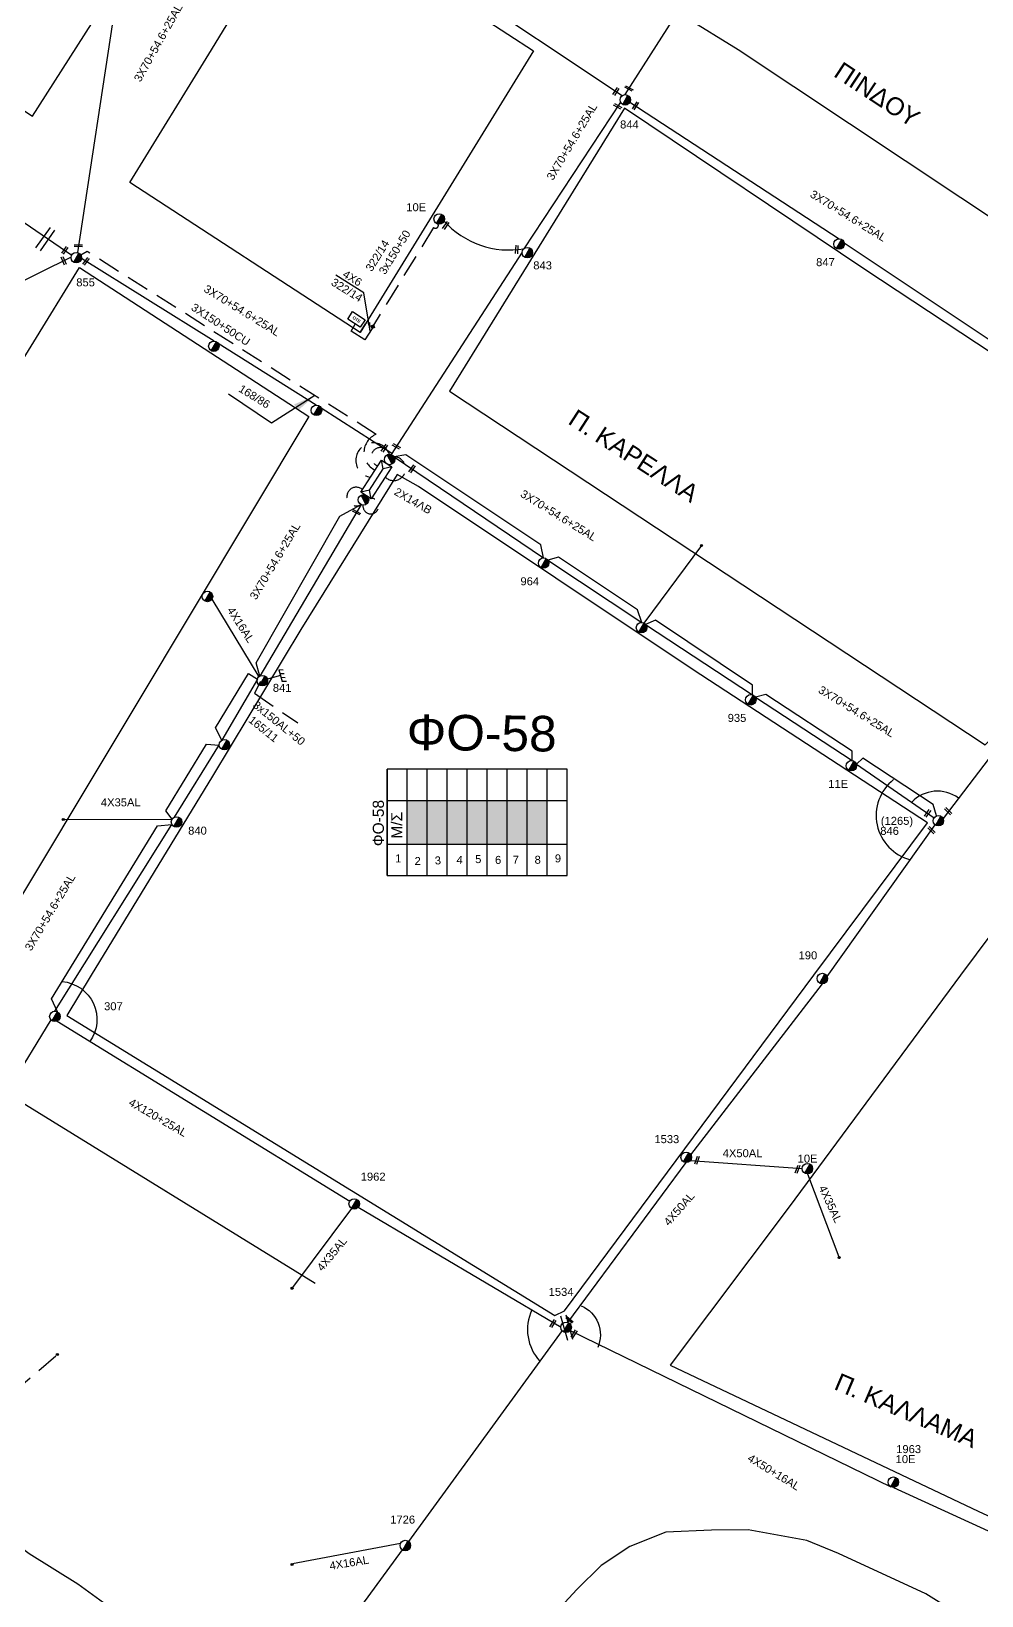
# Model space of a CAD drawing. Header units: millimetres. Extents: x 926 to 2032, y 728 to 1260.
# Drawn here: x 1238.6 to 1345.5, y 884.9 to 1060.9 of the extents above; entities that cross this region are included whole.
import ezdxf
from ezdxf.enums import TextEntityAlignment as Align

# ---------------------------------------------------------------- set-up
doc = ezdxf.new("R2010")
doc.units = ezdxf.units.MM
doc.linetypes.add('DASHED', pattern=[19.05, 12.7, -6.35])
for name, color, linetype in [('Pillar OTE', 7, 'Continuous'), ('Άγνωστα', 7, 'Continuous'), ('Ασφαλειοκιβώτια Χ.Τ 9 αναχωρήσεων', 7, 'Continuous'), ('Γέφυρες Εναέριου Δικτύου', 7, 'Continuous'), ('Γείωση', 7, 'Continuous'), ('Γυμνά εναέρια ΧΤ (3Φ)   4x16AL', 7, 'Continuous'), ('Γυμνά εναέρια ΧΤ (3Φ)   4x35AL', 7, 'Continuous'), ('Γυμνά εναέρια ΧΤ (3Φ)   4x50AL', 7, 'Continuous'), ('Γυμνά εναέρια ΧΤ και ΦΟΠ (3Φ)   4x50+16AL', 7, 'Continuous'), ('Εναέρια παροχή ΧΤ 4x16', 7, 'SYN_LINE'), ('Επιγραφές - Σχήματα', 7, 'Continuous'), ('Καλώδια ΧΤ   3x150+50AL', 7, 'DASHED'), ('Καλώδια ΧΤ   3x150+50CU', 7, 'DASHED'), ('Μηχανική τομή', 7, 'Continuous'), ('Στύλος ΦΜ', 7, 'Continuous'), ('Στύλος ΦΜ @ 1', 7, 'Continuous'), ('Συνδέσεις', 7, 'Continuous'), ('Συνεστραμμένα ΧΤ   3x70+54.6+25 AL', 7, 'SYN_LINE'), ('Συνεστραμμένα ΧΤ   4x120+25 AL', 7, 'SYN_LINE'), ('Τομή', 7, 'Continuous'), ('Υποσταθμός εναέριος 2 στύλων', 7, 'Continuous'), ('Υποσταθμός πόλεως', 7, 'Continuous'), ('Υπόβαθρο ΔΕΗ', 7, 'Continuous'), ('Υπόγεια καλώδια Παροχών ΧΤ   4x6', 7, 'DASHED')]:
    doc.layers.add(name, color=color, linetype=linetype)
doc.styles.get("Standard").update_dxf_attribs({"font": 'arial.ttf'})
doc.linetypes.add('REMA', pattern='A,0.1,[130,ltypeshp.shx,S=0.1,R=0,X=0,Y=0.1],0.15,0.1,[130,ltypeshp.shx,S=0.05,R=0,X=0,Y=0.05],0.15', length=0.5)
doc.linetypes.add('SYN_LINE', pattern='A,0.5,-0.0001,["/\\/\\/\\/",Standard,S=0.1,R=0,X=0,Y=-0.05],-0.25', length=0.7501)
doc.dimstyles.new('ISO-25', dxfattribs={"dimtxt": 2.5, "dimasz": 2.5, "dimexe": 1.25, "dimexo": 0.625, "dimtad": 1, "dimtxsty": 'Standard', "dimcen": 2.5, "dimadec": 0, "dimazin": 0, "dimtfac": 1, "dimtmove": 0, "dimatfit": 3, "dimfxl": 1, "dimarcsym": 0})

# ---------------------------------------------------------------- blocks, each defined once
blk = doc.blocks.new('ΥΠΑΡΧΩΝ ΤΣΙΜΕΝΤΕΝΙΟΣ ΣΤΥΛΟΣ')
at = {"layer": 'Στύλος ΦΜ'}
blk.add_hatch(color=256, dxfattribs=at).paths.add_polyline_path([(-1.29, -2.28, 0.574793), (2.62, 0, 0.268822), (1.3, 2.27)])
blk.add_line((-1.29, -2.28), (1.3, 2.27), dxfattribs=at)
blk.add_circle((0, 0), 2.62, dxfattribs=at)
at = {"layer": 'Στύλος ΦΜ', "flags": 4}
for tag, p in [('ΑΡΙΘΜΟΣ', (-4.68, 8.05)), ('ΤΥΠΟΣ', (-4.91, 3.03))]:
    blk.add_attdef(tag, p, '', height=4, dxfattribs=at)
blk = doc.blocks.new('_ΣΥΝΔΕΣΗ')
at = {"layer": 'Συνδέσεις', "linetype": 'SYN_LINE', "ltscale": 40}
blk.add_hatch(color=256, dxfattribs=at).paths.add_polyline_path([(0.5, -0.01, 1), (-0.5, -0.01, 1)])
at = {"layer": 'Συνδέσεις'}
blk.add_circle((0, -0.01), 0.5, dxfattribs=at)
blk = doc.blocks.new('ΜΗΧΑΝΙΚΗ ΤΟΜΗ')
at = {"layer": 'Μηχανική τομή', "ltscale": 40}
for p, q in [((-1.89, 0.78), (1.89, 0.78)), ((1.89, 0), (-1.89, 0))]:
    blk.add_line(p, q, dxfattribs=at)
blk = doc.blocks.new('ΤΟΜΗ')
at = {"layer": 'Τομή', "ltscale": 40}
for p, q in [((-5.68, 0), (5.68, 0)), ((5.68, -2.33), (-5.68, -2.33))]:
    blk.add_line(p, q, dxfattribs=at)
blk = doc.blocks.new('ΓΕΙΩΣΗ')
at = {"layer": 'Γείωση', "ltscale": 40}
for p, q in [((-2.34, 11.45), (-3, 9.45)), ((-0.34, 11.45), (-1, 9.45)), ((0, 9.45), (0, 0)), ((1.66, 11.45), (1, 9.45)), ((3.66, 11.45), (3, 9.45))]:
    blk.add_line(p, q, dxfattribs=at)
blk.add_lwpolyline([(-3, 9.45), (3, 9.45)], dxfattribs=at)
blk = doc.blocks.new('ΥΠΟΣΤΑΘΜΟΣ ΕΝΑΕΡΙΟΣ ΕΠΙ 2 ΣΤΥΛΩΝ')
at = {"layer": 'Υποσταθμός εναέριος 2 στύλων', "linetype": 'Continuous'}
for points in [[(-11.97, -2.11, 0.574793), (-8.45, -0.07, 0.268822), (-9.64, 1.98)], [(9.68, -2.15, 0.574793), (13.19, -0.1, 0.268822), (12.01, 1.95)]]:
    blk.add_hatch(color=256, dxfattribs=at).paths.add_polyline_path(points)
for p, q in [((-11.97, -2.11), (-9.64, 1.98)), ((9.68, -2.15), (12.01, 1.95))]:
    blk.add_line(p, q, dxfattribs=at)
for centre in [(-10.81, -0.07), (10.84, -0.1)]:
    blk.add_circle(centre, 2.36, dxfattribs=at)
at = {"layer": 'Υποσταθμός πόλεως', "linetype": 'Continuous', "ltscale": 40}
blk.add_lwpolyline([(-8.57, 2.82), (8.57, 2.82), (8.57, -2.82), (-8.57, -2.82)], close=True, dxfattribs=at)
for points in [[(-5.75, 0), (-8.57, 2.82)], [(-8.57, -2.82), (-5.75, 0)], [(-5.75, 0), (5.75, 0)], [(5.75, 0), (8.57, 2.82)], [(8.57, -2.82), (5.75, 0)]]:
    blk.add_lwpolyline(points, dxfattribs=at)
at = {"layer": 'Υποσταθμός εναέριος 2 στύλων', "ltscale": 40, "flags": 1}
for tag, p in [('ΜΕΤΑΣΧΗΜΑΤΙΣΜΟΣ', (14.09, 2.51)), ('ΙΣΧΥΣ', (14.07, -0.28)), ('ΑΡΙΘΜΟΣ', (14.19, -3))]:
    blk.add_attdef(tag, p, '', height=1.8, dxfattribs=at)
blk = doc.blocks.new('ΑΣΦΑΛΕΙΟΚΙΒΩΤΙΟ ΥΠΟΣΤΑΘΜΟΥ 9 ΑΝΑΧΩΡΗΣΕΩΝ')
at = {"layer": 'Ασφαλειοκιβώτια Χ.Τ 9 αναχωρήσεων', "ltscale": 40}
for p, q in [((-23.8, 40.36), (24.02, 40.36)), ((-9.72, 40.36), (-9.72, -40.64)), ((9.94, 40.36), (9.94, -40.64)), ((-23.8, 31.36), (24.02, 31.36)), ((-23.8, 22.36), (24.02, 22.36)), ((-23.8, 13.36), (24.02, 13.36)), ((-23.8, 4.36), (24.02, 4.36)), ((-23.8, -4.64), (24.02, -4.64)), ((-23.8, -13.64), (24.02, -13.64)), ((-23.8, -22.64), (24.02, -22.64)), ((-23.8, -31.64), (24.02, -31.64))]:
    blk.add_line(p, q, dxfattribs=at)
at = {"layer": 'Ασφαλειοκιβώτια Χ.Τ 9 αναχωρήσεων'}
blk.add_lwpolyline([(-23.8, -40.64), (24.02, -40.64), (24.02, 40.36), (-23.8, 40.36)], close=True, dxfattribs=at)
for s, rotation, p in [('1', 270, (-17.86, 36.76)), ('2', 270, (-19.05, 28.02)), ('3', 273.43434, (-18.85, 18.79)), ('4', 266.56566, (-18.43, 9.21)), ('5', 270, (-18.18, 0.72)), ('6', 270, (-18.54, -8.22)), ('7', 270, (-18.46, -16.18)), ('8', 270, (-18.48, -26.03)), ('9', 270, (-17.86, -35.16))]:
    blk.add_text(s, height=3.6, rotation=rotation, dxfattribs=at).set_placement(p)
at = {"layer": 'Ασφαλειοκιβώτια Χ.Τ 9 αναχωρήσεων', "ltscale": 40}
for tag, height, p in [('ΟΝΟΜΑ', 5, (-0.16, 44.31)), ('ΚΕΙΜΕΝΟ 1', 2, (17.06, 35.59)), ('ΚΕΙΜΕΝΟ 2', 2, (17.06, 26.88)), ('ΚΕΙΜΕΝΟ 3', 2, (17.06, 17.69)), ('ΚΕΙΜΕΝΟ 4', 2, (17.06, 8.71)), ('ΚΕΙΜΕΝΟ 5', 2, (17.06, -0.13)), ('ΚΕΙΜΕΝΟ 6', 2, (17.06, -9.05)), ('ΚΕΙΜΕΝΟ 7', 2, (17.06, -18.13)), ('ΚΕΙΜΕΝΟ 8', 2, (17.06, -26.85)), ('ΚΕΙΜΕΝΟ 9', 2, (17.06, -35.99)), ('ΣΧ', 2, (-0.1, -42.64))]:
    blk.add_attdef(tag, text='', height=height, dxfattribs=at).set_placement(p, align=Align.MIDDLE_CENTER)
blk = doc.blocks.new('TSONTA XT1')
at = {"ltscale": 40}
h = blk.add_hatch(color=256, dxfattribs=at)
h.dxf.hatch_style = 1
h.paths.add_polyline_path([(595.96, 2487.66), (597.07, 2488.77), (595.96, 2489.87), (594.85, 2488.77)])
blk.add_lwpolyline([(594.85, 2488.77), (595.96, 2489.87), (597.07, 2488.77), (595.96, 2487.66)], close=True, dxfattribs=at)
blk = doc.blocks.new('PILLAR ΟΤΕ')
at = {"layer": 'Pillar OTE', "ltscale": 40}
blk.add_lwpolyline([(-3.31, 2.02), (3.39, 2.02), (3.39, -1.99), (-3.31, -1.99)], close=True, dxfattribs=at)
at = {"layer": 'Pillar OTE', "insert": (-1.81, 0.71), "char_height": 1.3575, "width": 109.961, "attachment_point": 1}
blk.add_mtext('{\\fArial|b1|i0|c161|p34;OTE}', dxfattribs=at)

msp = doc.modelspace()

# ---------------------------------------------------------------- hatches: boundary and pattern name
at = {"layer": 'Ασφαλειοκιβώτια Χ.Τ 9 αναχωρήσεων'}
for color, points in [(173, [(1280.86, 969.47), (1283.11, 969.47), (1283.11, 974.39), (1280.86, 974.39)]), (85, [(1285.36, 974.39), (1283.11, 974.39), (1283.11, 969.47), (1285.36, 969.47)]), (2, [(1287.61, 974.39), (1285.36, 974.39), (1285.36, 969.47), (1287.61, 969.47)]), (27, [(1287.61, 969.47), (1289.86, 969.47), (1289.86, 974.39), (1287.61, 974.39)]), (6, [(1292.11, 974.39), (1289.86, 974.39), (1289.86, 969.47), (1292.11, 969.47)]), (30, [(1292.11, 969.47), (1294.36, 969.47), (1294.36, 974.39), (1292.11, 974.39)]), (62, [(1296.61, 974.39), (1294.36, 974.39), (1294.36, 969.47), (1296.61, 969.47)])]:
    msp.add_hatch(color=color, dxfattribs=at).paths.add_polyline_path(points)

# ---------------------------------------------------------------- linework, layer by layer
at = {"layer": 'Άγνωστα', "color": 2, "linetype": 'SYN_LINE', "ltscale": 20}
msp.add_lwpolyline([(1313.98, 1003.07), (1307.51, 994.36)], dxfattribs=at)
at = {"layer": 'Άγνωστα', "color": 2}
msp.add_lwpolyline([(1358.42, 994.95), (1341.17, 972.39)], dxfattribs=at)
at = {"layer": 'Άγνωστα', "color": 173, "linetype": 'DASHED', "ltscale": 0.2}
msp.add_lwpolyline([(1236.53, 907.79), (1241.41, 912)], dxfattribs=at)
at = {"layer": 'Άγνωστα', "color": 27, "linetype": 'DASHED', "ltscale": 0.2}
msp.add_arc((1277.04, 1012.68), 1.95, 20.2957, 260.7177, dxfattribs=at)
at = {"layer": 'Άγνωστα', "color": 85, "linetype": 'DASHED', "ltscale": 0.2}
msp.add_arc((1277.86, 1013.06), 1.04, 16.2879, 253.5051, dxfattribs=at)
at = {"layer": 'Άγνωστα', "color": 2, "linetype": 'DASHED', "ltscale": 0.2}
msp.add_arc((1279.35, 1011.73), 1.34, 225.6332, 88.2105, dxfattribs=at)
at = {"layer": 'Άγνωστα', "color": 62, "linetype": 'DASHED', "ltscale": 0.2}
msp.add_arc((1275.14, 1008.59), 1.05, 48.6653, 301.2899, dxfattribs=at)
at = {"layer": 'Άγνωστα', "color": 173, "linetype": 'DASHED', "ltscale": 0.2}
msp.add_arc((1276.78, 1007.53), 0.888, 173.1198, 83.3999, dxfattribs=at)
at = {"layer": 'Γέφυρες Εναέριου Δικτύου', "ltscale": 0.2}
for points in [[(1242.04, 954.03, -0.58114), (1245.16, 947.27, 0.847896)], [(1294.89, 917.08, 0.301858), (1295.79, 911.33, 1.044392)], [(1300.45, 917.56, -0.418217), (1302.31, 912.87, 1.531611)]]:
    msp.add_lwpolyline(points, format="xyb", dxfattribs=at)
at = {"layer": 'Γέφυρες Εναέριου Δικτύου'}
for centre, radius, start, end in [((1338.77, 972.71), 5.13, 128.1221, 255.7565), ((1340.54, 971.49), 3.96, 53.2813, 136.9567)]:
    msp.add_arc(centre, radius, start, end, dxfattribs=at)
at = {"layer": 'Γυμνά εναέρια ΧΤ (3Φ)   4x16AL', "color": 173}
msp.add_lwpolyline([(1258.89, 997.06), (1264.18, 988.32)], dxfattribs=at)
at = {"layer": 'Γυμνά εναέρια ΧΤ (3Φ)   4x35AL', "color": 173, "linetype": 'SYN_LINE', "ltscale": 20}
msp.add_lwpolyline([(1242.17, 972.27), (1254.42, 972.31)], dxfattribs=at)
at = {"layer": 'Γυμνά εναέρια ΧΤ (3Φ)   4x35AL', "color": 30, "linetype": 'SYN_LINE', "ltscale": 20}
msp.add_lwpolyline([(1325.91, 932.39), (1329.44, 923.07)], dxfattribs=at)
at = {"layer": 'Γυμνά εναέρια ΧΤ (3Φ)   4x35AL', "color": 62, "linetype": 'SYN_LINE', "ltscale": 20}
msp.add_lwpolyline([(1274.62, 928.5), (1267.98, 919.6)], dxfattribs=at)
at = {"layer": 'Γυμνά εναέρια ΧΤ (3Φ)   4x50AL', "color": 30}
for points in [[(1328.13, 954.6), (1340.3, 971.65)], [(1312.79, 934.52), (1327.59, 953.78)], [(1298.95, 915.69), (1312.27, 933.66)], [(1312.74, 933.9), (1325.32, 932.98)]]:
    msp.add_lwpolyline(points, dxfattribs=at)
at = {"layer": 'Γυμνά εναέρια ΧΤ και ΦΟΠ (3Φ)   4x50+16AL', "color": 30}
for points in [[(1299.22, 914.76), (1335.29, 897.2)], [(1335.58, 897.12), (1366.16, 883.11)]]:
    msp.add_lwpolyline(points, dxfattribs=at)
at = {"layer": 'Εναέρια παροχή ΧΤ 4x16', "color": 62, "ltscale": 20}
msp.add_lwpolyline([(1267.95, 888.55), (1280.12, 890.83)], dxfattribs=at)
at = {"layer": 'Καλώδια ΧΤ   3x150+50AL', "color": 173, "ltscale": 0.2}
msp.add_lwpolyline([(1264.37, 987.8), (1263.68, 986.46), (1268.55, 983.13)], dxfattribs=at)
at = {"layer": 'Καλώδια ΧΤ   3x150+50CU', "color": 27, "linetype": 'DASHED', "ltscale": 0.2}
msp.add_lwpolyline([(1284.35, 1039.24, -0.794114), (1283.84, 1038.85), (1277.07, 1027.86)], format="xyb", dxfattribs=at)
at = {"layer": 'Καλώδια ΧΤ   3x150+50CU', "color": 6, "ltscale": 0.2}
msp.add_lwpolyline([(1277.25, 1011.57, -0.648459), (1277.37, 1015.59), (1244.86, 1036.16), (1244.14, 1035.75)], format="xyb", dxfattribs=at)
at = {"layer": 'Καλώδια ΧΤ   3x150+50CU', "linetype": 'DASHED', "ltscale": 0.2}
msp.add_lwpolyline([(1275.57, 1027.04), (1276.18, 1028.03)], dxfattribs=at)
at = {"layer": 'Συνεστραμμένα ΧΤ   3x70+54.6+25 AL', "color": 27, "ltscale": 20}
for points in [[(1305.4, 1053.81), (1328.36, 1089.76)], [(1285.88, 1066.5), (1305.06, 1053.7)], [(1304.88, 1052.97), (1294, 1036.47)], [(1305.94, 1052.97), (1329.47, 1037.59), (1329.47, 1037.59)], [(1330.06, 1037.14), (1348.51, 1024.85)], [(1293.8, 1036.1), (1279.07, 1013.33)]]:
    msp.add_lwpolyline(points, dxfattribs=at)
at = {"layer": 'Συνεστραμμένα ΧΤ   3x70+54.6+25 AL', "color": 85, "ltscale": 20}
for points in [[(1247.99, 1063.89), (1243.75, 1036.04)], [(1243.04, 1035.51), (1225.57, 1026.91)], [(1259.14, 1026.09), (1244.21, 1035.36)], [(1270.64, 1018.88), (1259.61, 1025.81)], [(1279.13, 1013.42), (1271.2, 1018.52)]]:
    msp.add_lwpolyline(points, dxfattribs=at)
at = {"layer": 'Συνεστραμμένα ΧΤ   3x70+54.6+25 AL', "color": 6, "ltscale": 20}
msp.add_lwpolyline([(1228.42, 1045.81), (1243.12, 1035.76)], dxfattribs=at)
at = {"layer": 'Συνεστραμμένα ΧΤ   3x70+54.6+25 AL', "color": 30, "ltscale": 20}
for points in [[(1296.22, 1001.69), (1295.91, 1003.15), (1280.71, 1013.27), (1279.39, 1013.07)], [(1307.29, 994.43), (1306.8, 995.83), (1297.91, 1001.77), (1296.71, 1001.43)], [(1319.72, 986.29), (1319.72, 987.36), (1308.82, 994.67), (1307.7, 994.21)], [(1330.94, 978.9), (1330.95, 979.96), (1321.24, 986.32), (1320.05, 986.03)], [(1340.44, 972.67), (1340.08, 973.96), (1332.14, 979.17), (1331.43, 978.47)]]:
    msp.add_lwpolyline(points, dxfattribs=at)
at = {"layer": 'Συνεστραμμένα ΧΤ   3x70+54.6+25 AL', "color": 2, "ltscale": 20}
for points in [[(1279.39, 1013.07), (1296.22, 1001.69)], [(1296.71, 1001.43), (1307.29, 994.43)], [(1307.7, 994.21), (1319.72, 986.29)], [(1320.05, 986.03), (1330.94, 978.9)], [(1331.43, 978.47), (1340.17, 972.46)]]:
    msp.add_lwpolyline(points, dxfattribs=at)
at = {"layer": 'Συνεστραμμένα ΧΤ   3x70+54.6+25 AL', "color": 62, "ltscale": 20}
for points in [[(1264.29, 988.4), (1263.89, 989.88), (1273.29, 1006.4), (1275.69, 1007.7)], [(1260.02, 981.19), (1259.28, 982.57), (1263, 988.68), (1264.01, 988.06)], [(1254.42, 972.31), (1253.7, 973.22), (1258.3, 980.75), (1259.71, 980.62)], [(1241.52, 950.62), (1240.85, 952.07), (1252.77, 971.56), (1254.39, 971.7)]]:
    msp.add_lwpolyline(points, dxfattribs=at)
at = {"layer": 'Συνεστραμμένα ΧΤ   3x70+54.6+25 AL', "color": 173, "ltscale": 20}
for points in [[(1275.69, 1007.7), (1264.29, 988.4)], [(1264.01, 988.06), (1260.02, 981.19)], [(1259.71, 980.69), (1254.65, 972.51)], [(1241.22, 950.7), (1254.39, 971.7)], [(1236.19, 942.16), (1240.79, 949.72)]]:
    msp.add_lwpolyline(points, dxfattribs=at)
at = {"layer": 'Συνεστραμμένα ΧΤ   3x70+54.6+25 AL', "color": 27, "ltscale": 20}
msp.add_arc((1292.35, 1046.2), 9.87, 221.9628, 279.6342, dxfattribs=at)
at = {"layer": 'Συνεστραμμένα ΧΤ   4x120+25 AL', "color": 62, "ltscale": 20}
for points in [[(1241.48, 949.58), (1274.4, 929.32)], [(1275.36, 928.64), (1298.18, 915.13)], [(1298.3, 914.77), (1281, 891.05)], [(1280.31, 890.1), (1250.31, 849.04)]]:
    msp.add_lwpolyline(points, dxfattribs=at)
at = {"layer": 'Υπόβαθρο ΔΕΗ'}
for points in [[(1238.69, 1051.38), (1258.89, 1083.01), (1229.99, 1101.94), (1210.8, 1069.6), (1238.69, 1051.38), (1238.69, 1051.38)], [(1359.25, 1058.85), (1366.3, 1051.87), (1374.19, 1043.8), (1361.98, 1029.7), (1318.12, 1058.85), (1312.17, 1062.51), (1328.95, 1089.22)], [(1295.07, 1058.72), (1295.07, 1058.72), (1275.57, 1027.04), (1249.66, 1043.92), (1258.84, 1058.85), (1269.07, 1075.66)], [(1403.18, 954.76), (1428.77, 987.82), (1393.62, 1022.38), (1343.12, 954.76), (1323.86, 928.68), (1310.46, 910.87), (1345.13, 894.44), (1353.56, 890.53), (1377.79, 921.81)], [(1326.63, 954.76), (1339.41, 971.87), (1313.07, 989.11), (1282.16, 1009.73), (1279.74, 1011.08), (1268.91, 993.62), (1258.96, 977.12), (1245.32, 954.76), (1242.56, 950.22), (1297.5, 916.46), (1298.58, 916.99)]]:
    msp.add_lwpolyline(points, close=True, dxfattribs=at)
for points in [[(1285.64, 1020.45), (1345.91, 980.67), (1346.44, 981.17), (1368.3, 1010.43), (1332.39, 1034.14), (1305.33, 1052.29), (1285.64, 1020.45)], [(1233.81, 957.67), (1207.56, 975.08), (1233.09, 1016.65), (1243.99, 1034.35), (1269.81, 1017.6), (1250.23, 984.92), (1233.81, 957.67)], [(1276, 1031.5), (1272.85, 1033.51)], [(1270.51, 920.06), (1236.93, 940.75), (1221.83, 916.11)]]:
    msp.add_lwpolyline(points, dxfattribs=at)
at = {"layer": 'Υπόβαθρο ΔΕΗ', "linetype": 'REMA', "ltscale": 5}
for points in [[(1250.83, 881.14), (1243.82, 886.25), (1238.34, 889.64), (1235.06, 892.11), (1232.95, 894.35), (1227.17, 898.7), (1220.4, 903.49), (1215.98, 906.99), (1212.09, 910.88), (1208.32, 915.98), (1206.1, 920.09), (1202.77, 924.43), (1198.6, 930.27), (1195.54, 933.9), (1194.22, 935.91), (1190.62, 938.98), (1186.9, 943.07), (1183.18, 947.45), (1177.16, 954.76), (1173.03, 959.36), (1169.84, 964.3), (1163.25, 974.13), (1156.25, 984)], [(1346.55, 880.56), (1339.23, 885.13), (1329.39, 889.68), (1325.83, 891.13), (1319.23, 892.36), (1315.11, 892.32), (1309.99, 892.1), (1305.94, 890.49), (1302.69, 888.33), (1299.95, 885.63), (1297.31, 882.76)]]:
    msp.add_lwpolyline(points, dxfattribs=at)
at = {"layer": 'Υπόγεια καλώδια Παροχών ΧΤ   4x6', "color": 27, "linetype": 'DASHED', "ltscale": 0.2}
msp.add_lwpolyline([(1276.91, 1027.51), (1276.12, 1026.22), (1274.55, 1027.18), (1275.03, 1027.97)], dxfattribs=at)

# ---------------------------------------------------------------- block references
at = {"layer": 'Pillar OTE', "xscale": 0.25, "yscale": 0.25, "zscale": 0.25, "rotation": 326.5115195556838}
msp.add_blockref('PILLAR ΟΤΕ', (1275.14, 1028.52), dxfattribs=at)
at = {"layer": 'Ασφαλειοκιβώτια Χ.Τ 9 αναχωρήσεων', "xscale": 0.25, "yscale": 0.25, "zscale": 0.25, "rotation": 90}
msp.add_blockref('ΑΣΦΑΛΕΙΟΚΙΒΩΤΙΟ ΥΠΟΣΤΑΘΜΟΥ 9 ΑΝΑΧΩΡΗΣΕΩΝ', (1288.7, 971.9), dxfattribs=at).add_auto_attribs({'ΟΝΟΜΑ': 'ФO-58'})
at = {"layer": 'Γείωση', "xscale": 0.2249999999999958, "yscale": 0.2249999999999958, "zscale": 0.2249999999999958, "rotation": 285.4465116332615}
msp.add_blockref('ΓΕΙΩΣΗ', (1264.57, 987.88), dxfattribs=at)
at = {"layer": 'Μηχανική τομή'}
for p, xscale, yscale, zscale, rotation in [((1304.45, 1054.11), 0.2499999999995759, 0.2499999999995759, 0.2499999999995759, 57.12468355277927), ((1305.78, 1054.41), 0.2499999999995951, 0.2499999999995951, 0.2499999999995951, 331.7366660974627), ((1304.51, 1052.41), 0.2499999999995951, 0.2499999999995951, 0.2499999999995951, 331.7366660974627), ((1306.65, 1052.51), 0.2499999999995759, 0.2499999999995759, 0.2499999999995759, 57.12468355277927), ((1285.29, 1039.03), 0.2499999999995479, 0.2499999999995479, 0.2499999999995479, 55.39342579242005), ((1242.42, 1036.24), 0.2499999999995271, 0.2499999999995271, 0.2499999999995271, 54.35733724311992), ((1243.86, 1036.71), 0.2499999999995642, 0.2499999999995642, 0.2499999999995642, 359.1956753739572), ((1293.3, 1036.38), 0.2499999999995479, 0.2499999999995479, 0.2499999999995479, 85.96399318670738), ((1242.31, 1035.15), 0.2499999999995041, 0.2499999999995041, 0.2499999999995041, 113.4685618430434), ((1244.8, 1035), 0.2499999999995271, 0.2499999999995271, 0.2499999999995271, 54.35733724311992), ((1278.38, 1013.97), 0.2499999999995479, 0.2499999999995479, 0.2499999999995479, 55.39342579242003), ((1279.6, 1014.15), 0.2499999999995951, 0.2499999999995951, 0.2499999999995951, 331.7366660974627), ((1281.5, 1011.65), 0.2499999999995479, 0.2499999999995479, 0.2499999999995479, 55.39342579242003), ((1275.12, 1006.74), 0.2499999999995951, 0.2499999999995951, 0.2499999999995951, 331.7366660974627), ((1339.52, 972.9), 0.2499999999995479, 0.2499999999995479, 0.2499999999995479, 55.39342579242003), ((1341.82, 973.27), 0.2499999999993456, 0.2499999999993456, 0.2499999999993456, 135.6706120177394), ((1339.94, 971.13), 0.2499999999993456, 0.2499999999993456, 0.2499999999993456, 135.6706120177394), ((1313.58, 933.89), 0.2500000000000494, 0.2500000000000494, 0.2500000000000494, 69.90920093734631), ((1324.88, 932.88), 0.2500000000000494, 0.2500000000000494, 0.2500000000000494, 69.90920093734631), ((1297.35, 915.5), 0.2500000000000199, 0.2500000000000199, 0.2500000000000199, 57.92457657305773), ((1299.07, 915.9), 0.250000000000069, 0.250000000000069, 0.250000000000069, 319.3804993921196), ((1299.74, 914.33), 0.2500000000000199, 0.2500000000000199, 0.2500000000000199, 57.92457657305773)]:
    msp.add_blockref('ΜΗΧΑΝΙΚΗ ΤΟΜΗ', p, dxfattribs=dict(at, xscale=xscale, yscale=yscale, zscale=zscale, rotation=rotation))
at = {"layer": 'Στύλος ΦΜ @ 1', "ltscale": 40}
ref = msp.add_blockref('ΥΠΑΡΧΩΝ ΤΣΙΜΕΝΤΕΝΙΟΣ ΣΤΥΛΟΣ', (1305.41, 1053.22), dxfattribs=dict(at, xscale=0.2249999999999091, yscale=0.2249999999999091, zscale=0.2249999999999091))
ref.add_attrib('ΤΥΠΟΣ', '844', (1304.83, 1050), dxfattribs={"layer": 'Στύλος ΦΜ', "height": 0.9, "flags": 4})
ref = msp.add_blockref('ΥΠΑΡΧΩΝ ΤΣΙΜΕΝΤΕΝΙΟΣ ΣΤΥΛΟΣ', (1284.47, 1039.82), dxfattribs=dict(at, xscale=0.2249999999999091, yscale=0.2249999999999091, zscale=0.2249999999999091))
ref.add_attrib('ΤΥΠΟΣ', '10Ε', (1280.77, 1040.69), dxfattribs={"layer": 'Στύλος ΦΜ', "height": 0.9, "flags": 4})
ref = msp.add_blockref('ΥΠΑΡΧΩΝ ΤΣΙΜΕΝΤΕΝΙΟΣ ΣΤΥΛΟΣ', (1329.48, 1037), dxfattribs=dict(at, xscale=0.2249999999999091, yscale=0.2249999999999091, zscale=0.2249999999999091))
ref.add_attrib('ΤΥΠΟΣ', '847', (1326.89, 1034.51), dxfattribs={"layer": 'Στύλος ΦΜ', "height": 0.9, "flags": 4})
ref = msp.add_blockref('ΥΠΑΡΧΩΝ ΤΣΙΜΕΝΤΕΝΙΟΣ ΣΤΥΛΟΣ', (1243.63, 1035.47), dxfattribs=dict(at, xscale=0.2249999999999091, yscale=0.2249999999999091, zscale=0.2249999999999091))
ref.add_attrib('ΤΥΠΟΣ', '855', (1243.63, 1032.24), dxfattribs={"layer": 'Στύλος ΦΜ', "height": 0.9, "flags": 4})
ref = msp.add_blockref('ΥΠΑΡΧΩΝ ΤΣΙΜΕΝΤΕΝΙΟΣ ΣΤΥΛΟΣ', (1294.39, 1036.03), dxfattribs=dict(at, xscale=0.2249999999999091, yscale=0.2249999999999091, zscale=0.2249999999999091))
ref.add_attrib('ΤΥΠΟΣ', '843', (1295.06, 1034.15), dxfattribs={"layer": 'Στύλος ΦΜ', "height": 0.9, "flags": 4})
at = {"layer": 'Στύλος ΦΜ @ 1', "ltscale": 40, "xscale": 0.2249999999999091, "yscale": 0.2249999999999091, "zscale": 0.2249999999999091}
for p in [(1259.11, 1025.5), (1270.66, 1018.29), (1258.39, 997.35), (1307.24, 993.84), (1260.3, 980.67)]:
    msp.add_blockref('ΥΠΑΡΧΩΝ ΤΣΙΜΕΝΤΕΝΙΟΣ ΣΤΥΛΟΣ', p, dxfattribs=at)
at = {"layer": 'Στύλος ΦΜ @ 1', "ltscale": 40}
ref = msp.add_blockref('ΥΠΑΡΧΩΝ ΤΣΙΜΕΝΤΕΝΙΟΣ ΣΤΥΛΟΣ', (1296.22, 1001.11), dxfattribs=dict(at, xscale=0.2249999999999091, yscale=0.2249999999999091, zscale=0.2249999999999091))
ref.add_attrib('ΤΥΠΟΣ', '964', (1293.62, 998.61), dxfattribs={"layer": 'Στύλος ΦΜ', "height": 0.9, "flags": 4})
ref = msp.add_blockref('ΥΠΑΡΧΩΝ ΤΣΙΜΕΝΤΕΝΙΟΣ ΣΤΥΛΟΣ', (1264.57, 987.88), dxfattribs=dict(at, xscale=0.2249999999999091, yscale=0.2249999999999091, zscale=0.2249999999999091))
ref.add_attrib('ΤΥΠΟΣ', '841', (1265.75, 986.62), dxfattribs={"layer": 'Στύλος ΦΜ', "height": 0.9, "flags": 4})
ref = msp.add_blockref('ΥΠΑΡΧΩΝ ΤΣΙΜΕΝΤΕΝΙΟΣ ΣΤΥΛΟΣ', (1319.54, 985.73), dxfattribs=dict(at, xscale=0.2249999999999091, yscale=0.2249999999999091, zscale=0.2249999999999091))
ref.add_attrib('ΤΥΠΟΣ', '935', (1316.94, 983.24), dxfattribs={"layer": 'Στύλος ΦΜ', "height": 0.9, "flags": 4})
ref = msp.add_blockref('ΥΠΑΡΧΩΝ ΤΣΙΜΕΝΤΕΝΙΟΣ ΣΤΥΛΟΣ', (1330.86, 978.31), dxfattribs=dict(at, xscale=0.2249999999999091, yscale=0.2249999999999091, zscale=0.2249999999999091))
ref.add_attrib('ΤΥΠΟΣ', '11E', (1328.26, 975.82), dxfattribs={"layer": 'Στύλος ΦΜ', "height": 0.9, "flags": 4})
ref = msp.add_blockref('ΥΠΑΡΧΩΝ ΤΣΙΜΕΝΤΕΝΙΟΣ ΣΤΥΛΟΣ', (1254.91, 971.98), dxfattribs=dict(at, xscale=0.2249999999999091, yscale=0.2249999999999091, zscale=0.2249999999999091))
ref.add_attrib('ΤΥΠΟΣ', '840', (1256.22, 970.56), dxfattribs={"layer": 'Στύλος ΦΜ', "height": 0.9, "flags": 4})
ref = msp.add_blockref('ΥΠΑΡΧΩΝ ΤΣΙΜΕΝΤΕΝΙΟΣ ΣΤΥΛΟΣ', (1340.65, 972.12), dxfattribs=dict(at, xscale=0.2249999999999091, yscale=0.2249999999999091, zscale=0.2249999999999091))
ref.add_attrib('ΤΥΠΟΣ', '846', (1334.11, 970.53), dxfattribs={"layer": 'Στύλος ΦΜ', "height": 0.9, "flags": 4})
ref.add_attrib('ΑΡΙΘΜΟΣ', '(1265)', (1334.17, 971.66), dxfattribs={"layer": 'Στύλος ΦΜ', "height": 0.9, "flags": 4})
ref = msp.add_blockref('ΥΠΑΡΧΩΝ ΤΣΙΜΕΝΤΕΝΙΟΣ ΣΤΥΛΟΣ', (1327.59, 954.37), dxfattribs=dict(at, xscale=0.2249999999999091, yscale=0.2249999999999091, zscale=0.2249999999999091))
ref.add_attrib('ΤΥΠΟΣ', '190', (1324.92, 956.53), dxfattribs={"layer": 'Στύλος ΦΜ', "height": 0.9, "flags": 4})
ref = msp.add_blockref('ΥΠΑΡΧΩΝ ΤΣΙΜΕΝΤΕΝΙΟΣ ΣΤΥΛΟΣ', (1241.22, 950.11), dxfattribs=dict(at, xscale=0.2249999999999091, yscale=0.2249999999999091, zscale=0.2249999999999091))
ref.add_attrib('ΤΥΠΟΣ', '307', (1246.76, 950.8), dxfattribs={"layer": 'Στύλος ΦΜ', "height": 0.9, "flags": 4})
ref = msp.add_blockref('ΥΠΑΡΧΩΝ ΤΣΙΜΕΝΤΕΝΙΟΣ ΣΤΥΛΟΣ', (1312.27, 934.25), dxfattribs=dict(at, xscale=0.2249999999999091, yscale=0.2249999999999091, zscale=0.2249999999999091))
ref.add_attrib('ΤΥΠΟΣ', '1533', (1308.69, 935.85), dxfattribs={"layer": 'Στύλος ΦΜ', "height": 0.9, "flags": 4})
ref = msp.add_blockref('ΥΠΑΡΧΩΝ ΤΣΙΜΕΝΤΕΝΙΟΣ ΣΤΥΛΟΣ', (1325.91, 932.98), dxfattribs=dict(at, xscale=0.2249999999999091, yscale=0.2249999999999091, zscale=0.2249999999999091))
ref.add_attrib('ΤΥΠΟΣ', '10E', (1324.81, 933.66), dxfattribs={"layer": 'Στύλος ΦΜ', "height": 0.9, "flags": 4})
ref = msp.add_blockref('ΥΠΑΡΧΩΝ ΤΣΙΜΕΝΤΕΝΙΟΣ ΣΤΥΛΟΣ', (1274.91, 929.01), dxfattribs=dict(at, xscale=0.2249999999999091, yscale=0.2249999999999091, zscale=0.2249999999999091))
ref.add_attrib('ΤΥΠΟΣ', '1962', (1275.64, 931.63), dxfattribs={"layer": 'Στύλος ΦΜ', "height": 0.9, "flags": 4})
ref = msp.add_blockref('ΥΠΑΡΧΩΝ ΤΣΙΜΕΝΤΕΝΙΟΣ ΣΤΥΛΟΣ', (1298.76, 915.13), dxfattribs=dict(at, xscale=0.2249999999999091, yscale=0.2249999999999091, zscale=0.2249999999999091))
ref.add_attrib('ΤΥΠΟΣ', '1534', (1296.79, 918.67), dxfattribs={"layer": 'Στύλος ΦΜ', "height": 0.9, "flags": 4})
ref = msp.add_blockref('ΥΠΑΡΧΩΝ ΤΣΙΜΕΝΤΕΝΙΟΣ ΣΤΥΛΟΣ', (1335.58, 897.71), dxfattribs=dict(at, xscale=0.2249999999999091, yscale=0.2249999999999091, zscale=0.2249999999999091))
ref.add_attrib('ΤΥΠΟΣ', '10E', (1335.84, 899.85), dxfattribs={"layer": 'Στύλος ΦΜ', "height": 0.9, "flags": 4})
ref.add_attrib('ΑΡΙΘΜΟΣ', '1963', (1335.9, 900.98), dxfattribs={"layer": 'Στύλος ΦΜ', "height": 0.9, "flags": 4})
ref = msp.add_blockref('ΥΠΑΡΧΩΝ ΤΣΙΜΕΝΤΕΝΙΟΣ ΣΤΥΛΟΣ', (1280.66, 890.58), dxfattribs=dict(at, xscale=0.2249999999999091, yscale=0.2249999999999091, zscale=0.2249999999999091))
ref.add_attrib('ΤΥΠΟΣ', '1726', (1278.96, 893.05), dxfattribs={"layer": 'Στύλος ΦΜ', "height": 0.9, "flags": 4})
at = {"layer": 'Συνδέσεις', "xscale": 0.2002330943001516, "yscale": 0.2002330943001516, "zscale": 0.2002330943001516, "rotation": 335.8576830742605}
msp.add_blockref('TSONTA XT1', (964.29, 621.77), dxfattribs=at)
at = {"layer": 'Συνδέσεις', "xscale": 0.2249999999999091, "yscale": 0.2249999999999091, "zscale": 0.2249999999999091}
for p in [(1313.98, 1003.08), (1242.17, 972.27), (1329.48, 922.97), (1267.91, 919.52), (1241.5, 912.08), (1267.91, 888.45)]:
    msp.add_blockref('_ΣΥΝΔΕΣΗ', p, dxfattribs=at)
at = {"layer": 'Τομή'}
for p, xscale, yscale, zscale, rotation in [((1240.37, 1037.38), 0.2500000000000284, 0.2500000000000284, 0.2500000000000284, 234.8518024237314), ((1299.1, 915.18), 0.2499999999999537, 0.2499999999999537, 0.2499999999999537, 285.9846410380097)]:
    msp.add_blockref('ΤΟΜΗ', p, dxfattribs=dict(at, xscale=xscale, yscale=yscale, zscale=zscale, rotation=rotation))
at = {"layer": 'Υποσταθμός εναέριος 2 στύλων', "xscale": 0.250000000000039, "yscale": 0.250000000000039, "zscale": 0.250000000000039, "rotation": 57.12428464333094}
msp.add_blockref('ΥΠΟΣΤΑΘΜΟΣ ΕΝΑΕΡΙΟΣ ΕΠΙ 2 ΣΤΥΛΩΝ', (1277.4, 1010.5), dxfattribs=at)

# ---------------------------------------------------------------- texts
at = {"layer": 'Γυμνά εναέρια ΧΤ (3Φ)   4x16AL', "color": 7, "char_height": 0.9, "width": 84.1859, "attachment_point": 1}
for s, insert, rotation in [('4X16AL', (1261.32, 996.3), 302.6572), ('3x150AL+50', (1263.97, 985.68), 321.0834), ('165/11', (1263.5, 984), 321.0834)]:
    msp.add_mtext(s, dxfattribs=dict(at, insert=insert, rotation=rotation))
at = {"layer": 'Γυμνά εναέρια ΧΤ (3Φ)   4x35AL', "color": 7, "insert": (1246.4, 974.64), "char_height": 0.9, "width": 84.1859, "attachment_point": 1}
msp.add_mtext('4X35AL', dxfattribs=at)
at = {"layer": 'Γυμνά εναέρια ΧΤ (3Φ)   4x35AL', "color": 7, "char_height": 0.9, "width": 84.1859, "attachment_point": 1}
for insert, rotation in [((1327.97, 931.22), 294.8478), ((1270.62, 921.93), 50.5383)]:
    msp.add_mtext('4X35AL', dxfattribs=dict(at, insert=insert, rotation=rotation))
at = {"layer": 'Γυμνά εναέρια ΧΤ (3Φ)   4x50AL', "color": 7, "insert": (1316.38, 935.17), "char_height": 0.9, "width": 84.1859, "attachment_point": 1}
msp.add_mtext('4X50AL', dxfattribs=at)
at = {"layer": 'Γυμνά εναέρια ΧΤ (3Φ)   4x50AL', "color": 7, "insert": (1309.65, 927.07), "char_height": 0.9, "width": 84.1859, "attachment_point": 1, "rotation": 48.8221}
msp.add_mtext('4X50AL', dxfattribs=at)
at = {"layer": 'Γυμνά εναέρια ΧΤ και ΦΟΠ (3Φ)   4x50+16AL', "color": 7, "insert": (1319.55, 900.94), "char_height": 0.9, "width": 84.1859, "attachment_point": 1, "rotation": 328.6672}
msp.add_mtext('4X50+16AL', dxfattribs=at)
at = {"layer": 'Εναέρια παροχή ΧΤ 4x16', "color": 7, "insert": (1272.06, 888.73), "char_height": 0.9, "width": 84.1859, "attachment_point": 1, "rotation": 9.2517}
msp.add_mtext('4X16AL', dxfattribs=at)
at = {"layer": 'Επιγραφές - Σχήματα', "attachment_point": 1}
for s, insert, char_height, width, rotation in [('ΠΙΝΔΟΥ', (1329.84, 1057.61), 2, 22.6323, 326.58), ('Π. ΚΑΡΕΛΛΑ', (1299.93, 1018.53), 2, 22.6323, 327.1534), ('2Χ14ΛΒ', (1279.76, 1009.65), 0.9, 9.4371, 330.0824), ('ΦΟ-58', (1280.84, 984.1), 4, 22.6323, 359.3184), ('Μ/Σ', (1279.07, 970.1), 1.25, 3.593, 90), ('Π. ΚΑΛΛΑΜΑ', (1329.57, 910.05), 2, 22.6323, 336.9103)]:
    msp.add_mtext(s, dxfattribs=dict(at, insert=insert, char_height=char_height, width=width, rotation=rotation))
at = {"layer": 'Επιγραφές - Σχήματα', "color": 7, "char_height": 0.9, "width": 84.1859, "attachment_point": 1, "rotation": 328.3173}
for s, insert in [('322/14', (1272.69, 1033.22)), ('4Χ6', (1273.99, 1034.13)), ('168/86', (1262.28, 1021.24))]:
    msp.add_mtext(s, dxfattribs=dict(at, insert=insert))
at = {"layer": 'Καλώδια ΧΤ   3x150+50CU', "color": 7, "insert": (1256.96, 1030.4), "char_height": 0.9, "width": 84.1859, "attachment_point": 1, "rotation": 326.7809}
msp.add_mtext('3X150+50CU', dxfattribs=at)
at = {"layer": 'Συνεστραμμένα ΧΤ   3x70+54.6+25 AL', "color": 7, "char_height": 0.9, "width": 84.1859, "attachment_point": 1}
for s, insert, rotation in [('3X70+54.6+25AL', (1250.06, 1055.59), 60.7044), ('3X70+54.6+25AL', (1296.5, 1044.55), 59.0695), ('3X70+54.6+25AL', (1326.59, 1043.13), 328.3173), ('3x150+50', (1277.61, 1033.95), 58.2569), ('322/14', (1276.12, 1034.3), 58.2569), ('3X70+54.6+25AL', (1258.36, 1032.48), 328.3173), ('3X70+54.6+25AL', (1293.99, 1009.42), 328.3173), ('3X70+54.6+25AL', (1263.09, 997.36), 59.0695), ('3X70+54.6+25AL', (1327.52, 987.37), 328.3173), ('3X70+54.6+25AL', (1237.77, 957.85), 59.0695)]:
    msp.add_mtext(s, dxfattribs=dict(at, insert=insert, rotation=rotation))
at = {"layer": 'Συνεστραμμένα ΧΤ   4x120+25 AL', "color": 7, "insert": (1249.88, 940.95), "char_height": 0.9, "width": 84.1859, "attachment_point": 1, "rotation": 330.1077}
msp.add_mtext('4X120+25AL', dxfattribs=at)

# ---------------------------------------------------------------- leaders
at = {"layer": 'Επιγραφές - Σχήματα', "ltscale": 40}
msp.add_leader([(1276.72, 1027.18), (1276, 1031.5)], dimstyle='ISO-25', override={"dimasz": 1, "dimtad": 0}, dxfattribs=at)
at = {"layer": 'Επιγραφές - Σχήματα'}
msp.add_leader([(1270.47, 1019.95), (1265.6, 1016.86), (1260.76, 1020.11)], dimstyle='ISO-25', override={"dimgap": 0.625, "dimtad": 0}, dxfattribs=at)

doc.saveas('drawing.dxf')
